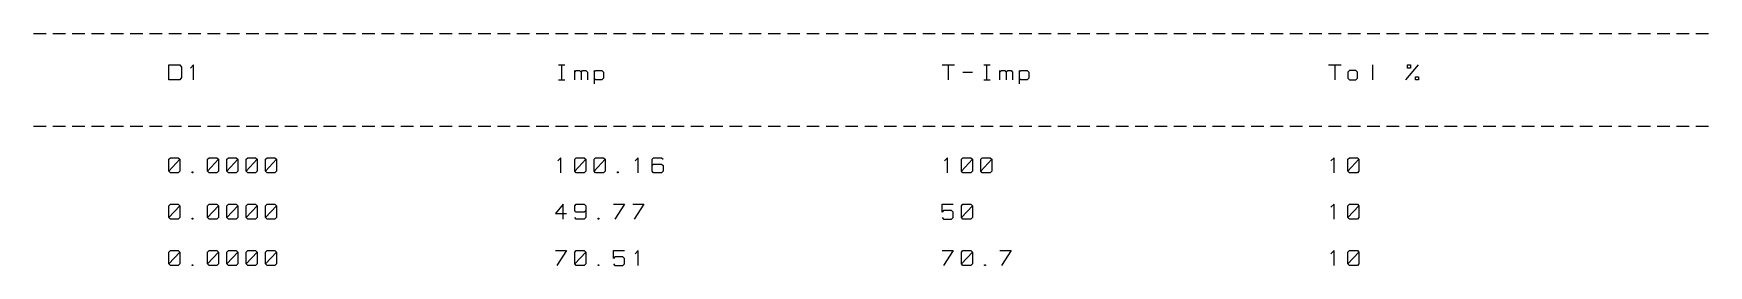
# Model space of a CAD drawing. Extents: x 0 to 291, y 0 to 144.
# Drawn here: x 219.1 to 291.3, y 0.2 to 10.2 of the extents above; entities that cross this region are included whole.
import ezdxf

# ---------------------------------------------------------------- set-up
doc = ezdxf.new("R2010")
doc.units = 0

msp = doc.modelspace()

# ---------------------------------------------------------------- linework, layer by layer
at = {"layer": 'StackupLayer'}
for p, q in [((219.079, 10.17), (219.623, 10.17)), ((219.912, 10.17), (220.456, 10.17)), ((220.745, 10.17), (221.289, 10.17)), ((221.578, 10.17), (222.122, 10.17)), ((222.411, 10.17), (222.955, 10.17)), ((223.244, 10.17), (223.788, 10.17)), ((224.077, 10.17), (224.621, 10.17)), ((224.91, 10.17), (225.454, 10.17)), ((225.743, 10.17), (226.287, 10.17)), ((226.576, 10.17), (227.12, 10.17)), ((227.409, 10.17), (227.953, 10.17)), ((228.242, 10.17), (228.786, 10.17)), ((229.075, 10.17), (229.619, 10.17)), ((229.908, 10.17), (230.452, 10.17)), ((230.741, 10.17), (231.285, 10.17)), ((231.574, 10.17), (232.118, 10.17)), ((232.407, 10.17), (232.951, 10.17)), ((233.24, 10.17), (233.784, 10.17)), ((234.073, 10.17), (234.617, 10.17)), ((234.906, 10.17), (235.45, 10.17)), ((235.739, 10.17), (236.283, 10.17)), ((236.572, 10.17), (237.116, 10.17)), ((237.405, 10.17), (237.949, 10.17)), ((238.238, 10.17), (238.782, 10.17)), ((239.071, 10.17), (239.615, 10.17)), ((239.904, 10.17), (240.448, 10.17)), ((240.737, 10.17), (241.281, 10.17)), ((241.57, 10.17), (242.114, 10.17)), ((242.403, 10.17), (242.947, 10.17)), ((243.236, 10.17), (243.78, 10.17)), ((244.069, 10.17), (244.613, 10.17)), ((244.902, 10.17), (245.446, 10.17)), ((245.735, 10.17), (246.279, 10.17)), ((246.568, 10.17), (247.112, 10.17)), ((247.401, 10.17), (247.945, 10.17)), ((248.234, 10.17), (248.778, 10.17)), ((249.067, 10.17), (249.611, 10.17)), ((249.9, 10.17), (250.444, 10.17)), ((250.733, 10.17), (251.277, 10.17)), ((251.566, 10.17), (252.11, 10.17)), ((252.399, 10.17), (252.943, 10.17)), ((253.232, 10.17), (253.776, 10.17)), ((254.065, 10.17), (254.609, 10.17)), ((254.898, 10.17), (255.442, 10.17)), ((255.731, 10.17), (256.275, 10.17)), ((256.564, 10.17), (257.108, 10.17)), ((257.397, 10.17), (257.941, 10.17)), ((258.23, 10.17), (258.774, 10.17)), ((259.063, 10.17), (259.607, 10.17)), ((259.896, 10.17), (260.44, 10.17)), ((260.729, 10.17), (261.273, 10.17)), ((261.562, 10.17), (262.106, 10.17)), ((262.395, 10.17), (262.939, 10.17)), ((263.228, 10.17), (263.772, 10.17)), ((264.061, 10.17), (264.605, 10.17)), ((264.894, 10.17), (265.438, 10.17)), ((265.727, 10.17), (266.271, 10.17)), ((266.56, 10.17), (267.104, 10.17)), ((267.393, 10.17), (267.937, 10.17)), ((268.226, 10.17), (268.77, 10.17)), ((269.059, 10.17), (269.603, 10.17)), ((269.892, 10.17), (270.436, 10.17)), ((270.725, 10.17), (271.269, 10.17)), ((271.558, 10.17), (272.102, 10.17)), ((272.391, 10.17), (272.935, 10.17)), ((273.224, 10.17), (273.768, 10.17)), ((274.057, 10.17), (274.601, 10.17)), ((274.89, 10.17), (275.434, 10.17)), ((275.723, 10.17), (276.267, 10.17)), ((276.556, 10.17), (277.1, 10.17)), ((277.389, 10.17), (277.933, 10.17)), ((278.222, 10.17), (278.766, 10.17)), ((279.055, 10.17), (279.599, 10.17)), ((279.888, 10.17), (280.432, 10.17)), ((280.721, 10.17), (281.265, 10.17)), ((281.554, 10.17), (282.098, 10.17)), ((282.387, 10.17), (282.931, 10.17)), ((283.22, 10.17), (283.764, 10.17)), ((284.053, 10.17), (284.597, 10.17)), ((284.886, 10.17), (285.43, 10.17)), ((285.719, 10.17), (286.263, 10.17)), ((286.552, 10.17), (287.096, 10.17)), ((287.385, 10.17), (287.929, 10.17)), ((288.218, 10.17), (288.762, 10.17)), ((289.051, 10.17), (289.595, 10.17)), ((289.884, 10.17), (290.428, 10.17)), ((290.717, 10.17), (291.261, 10.17)), ((224.91, 8.17), (224.91, 8.816)), ((224.91, 8.816), (225.386, 8.816)), ((225.386, 8.816), (225.454, 8.714)), ((225.454, 8.714), (225.454, 8.272)), ((225.981, 8.816), (225.845, 8.68)), ((225.981, 8.17), (225.981, 8.816)), ((241.706, 8.816), (241.978, 8.816)), ((241.842, 8.17), (241.842, 8.816)), ((258.23, 8.816), (258.774, 8.816)), ((258.502, 8.816), (258.502, 8.17)), ((260.032, 8.816), (260.304, 8.816)), ((260.168, 8.17), (260.168, 8.816)), ((274.89, 8.816), (275.434, 8.816)), ((275.162, 8.816), (275.162, 8.17)), ((276.794, 8.17), (276.794, 8.816)), ((278.222, 8.17), (278.766, 8.816)), ((278.29, 8.816), (278.426, 8.816)), ((278.29, 8.68), (278.29, 8.816)), ((278.426, 8.68), (278.29, 8.68)), ((278.426, 8.816), (278.426, 8.68)), ((225.386, 8.17), (224.91, 8.17)), ((225.454, 8.272), (225.386, 8.17)), ((241.706, 8.17), (241.978, 8.17)), ((242.403, 8.17), (242.403, 8.578)), ((242.403, 8.51), (242.471, 8.578)), ((242.471, 8.578), (242.607, 8.578)), ((242.607, 8.578), (242.675, 8.51)), ((242.675, 8.51), (242.743, 8.578)), ((242.675, 8.51), (242.675, 8.17)), ((242.743, 8.578), (242.879, 8.578)), ((242.879, 8.578), (242.947, 8.51)), ((242.947, 8.51), (242.947, 8.17)), ((243.236, 8.578), (243.236, 8)), ((243.236, 8.51), (243.304, 8.578)), ((243.304, 8.17), (243.236, 8.238)), ((243.304, 8.578), (243.576, 8.578)), ((243.576, 8.17), (243.304, 8.17)), ((243.576, 8.578), (243.644, 8.51)), ((243.644, 8.238), (243.576, 8.17)), ((243.644, 8.51), (243.644, 8.238)), ((259.131, 8.51), (259.539, 8.51)), ((260.032, 8.17), (260.304, 8.17)), ((260.729, 8.17), (260.729, 8.578)), ((260.729, 8.51), (260.797, 8.578)), ((260.797, 8.578), (260.933, 8.578)), ((260.933, 8.578), (261.001, 8.51)), ((261.001, 8.51), (261.069, 8.578)), ((261.001, 8.51), (261.001, 8.17)), ((261.069, 8.578), (261.205, 8.578)), ((261.205, 8.578), (261.273, 8.51)), ((261.273, 8.51), (261.273, 8.17)), ((261.562, 8.578), (261.562, 8)), ((261.562, 8.51), (261.63, 8.578)), ((261.63, 8.17), (261.562, 8.238)), ((261.63, 8.578), (261.902, 8.578)), ((261.902, 8.17), (261.63, 8.17)), ((261.902, 8.578), (261.97, 8.51)), ((261.97, 8.238), (261.902, 8.17)), ((261.97, 8.51), (261.97, 8.238)), ((275.791, 8.578), (275.723, 8.51)), ((275.723, 8.51), (275.723, 8.238)), ((275.723, 8.238), (275.791, 8.17)), ((276.063, 8.578), (275.791, 8.578)), ((275.791, 8.17), (276.063, 8.17)), ((276.131, 8.51), (276.063, 8.578)), ((276.063, 8.17), (276.131, 8.238)), ((276.131, 8.238), (276.131, 8.51)), ((278.63, 8.17), (278.63, 8.306)), ((278.63, 8.306), (278.766, 8.306)), ((278.766, 8.17), (278.63, 8.17)), ((278.766, 8.306), (278.766, 8.17)), ((219.079, 6.17), (219.623, 6.17)), ((219.912, 6.17), (220.456, 6.17)), ((220.745, 6.17), (221.289, 6.17)), ((221.578, 6.17), (222.122, 6.17)), ((222.411, 6.17), (222.955, 6.17)), ((223.244, 6.17), (223.788, 6.17)), ((224.077, 6.17), (224.621, 6.17)), ((224.91, 6.17), (225.454, 6.17)), ((225.743, 6.17), (226.287, 6.17)), ((226.576, 6.17), (227.12, 6.17)), ((227.409, 6.17), (227.953, 6.17)), ((228.242, 6.17), (228.786, 6.17)), ((229.075, 6.17), (229.619, 6.17)), ((229.908, 6.17), (230.452, 6.17)), ((230.741, 6.17), (231.285, 6.17)), ((231.574, 6.17), (232.118, 6.17)), ((232.407, 6.17), (232.951, 6.17)), ((233.24, 6.17), (233.784, 6.17)), ((234.073, 6.17), (234.617, 6.17)), ((234.906, 6.17), (235.45, 6.17)), ((235.739, 6.17), (236.283, 6.17)), ((236.572, 6.17), (237.116, 6.17)), ((237.405, 6.17), (237.949, 6.17)), ((238.238, 6.17), (238.782, 6.17)), ((239.071, 6.17), (239.615, 6.17)), ((239.904, 6.17), (240.448, 6.17)), ((240.737, 6.17), (241.281, 6.17)), ((241.57, 6.17), (242.114, 6.17)), ((242.403, 6.17), (242.947, 6.17)), ((243.236, 6.17), (243.78, 6.17)), ((244.069, 6.17), (244.613, 6.17)), ((244.902, 6.17), (245.446, 6.17)), ((245.735, 6.17), (246.279, 6.17)), ((246.568, 6.17), (247.112, 6.17)), ((247.401, 6.17), (247.945, 6.17)), ((248.234, 6.17), (248.778, 6.17)), ((249.067, 6.17), (249.611, 6.17)), ((249.9, 6.17), (250.444, 6.17)), ((250.733, 6.17), (251.277, 6.17)), ((251.566, 6.17), (252.11, 6.17)), ((252.399, 6.17), (252.943, 6.17)), ((253.232, 6.17), (253.776, 6.17)), ((254.065, 6.17), (254.609, 6.17)), ((254.898, 6.17), (255.442, 6.17)), ((255.731, 6.17), (256.275, 6.17)), ((256.564, 6.17), (257.108, 6.17)), ((257.397, 6.17), (257.941, 6.17)), ((258.23, 6.17), (258.774, 6.17)), ((259.063, 6.17), (259.607, 6.17)), ((259.896, 6.17), (260.44, 6.17)), ((260.729, 6.17), (261.273, 6.17)), ((261.562, 6.17), (262.106, 6.17)), ((262.395, 6.17), (262.939, 6.17)), ((263.228, 6.17), (263.772, 6.17)), ((264.061, 6.17), (264.605, 6.17)), ((264.894, 6.17), (265.438, 6.17)), ((265.727, 6.17), (266.271, 6.17)), ((266.56, 6.17), (267.104, 6.17)), ((267.393, 6.17), (267.937, 6.17)), ((268.226, 6.17), (268.77, 6.17)), ((269.059, 6.17), (269.603, 6.17)), ((269.892, 6.17), (270.436, 6.17)), ((270.725, 6.17), (271.269, 6.17)), ((271.558, 6.17), (272.102, 6.17)), ((272.391, 6.17), (272.935, 6.17)), ((273.224, 6.17), (273.768, 6.17)), ((274.057, 6.17), (274.601, 6.17)), ((274.89, 6.17), (275.434, 6.17)), ((275.723, 6.17), (276.267, 6.17)), ((276.556, 6.17), (277.1, 6.17)), ((277.389, 6.17), (277.933, 6.17)), ((278.222, 6.17), (278.766, 6.17)), ((279.055, 6.17), (279.599, 6.17)), ((279.888, 6.17), (280.432, 6.17)), ((280.721, 6.17), (281.265, 6.17)), ((281.554, 6.17), (282.098, 6.17)), ((282.387, 6.17), (282.931, 6.17)), ((283.22, 6.17), (283.764, 6.17)), ((284.053, 6.17), (284.597, 6.17)), ((284.886, 6.17), (285.43, 6.17)), ((285.719, 6.17), (286.263, 6.17)), ((286.552, 6.17), (287.096, 6.17)), ((287.385, 6.17), (287.929, 6.17)), ((288.218, 6.17), (288.762, 6.17)), ((289.051, 6.17), (289.595, 6.17)), ((289.884, 6.17), (290.428, 6.17)), ((290.717, 6.17), (291.261, 6.17)), ((224.91, 4.748), (224.978, 4.816)), ((224.91, 4.238), (224.91, 4.748)), ((224.91, 4.238), (225.386, 4.748)), ((224.978, 4.816), (225.318, 4.816)), ((225.318, 4.816), (225.386, 4.748)), ((225.386, 4.748), (225.386, 4.238)), ((226.576, 4.748), (226.644, 4.816)), ((226.576, 4.238), (226.576, 4.748)), ((226.576, 4.238), (227.052, 4.748)), ((226.644, 4.816), (226.984, 4.816)), ((226.984, 4.816), (227.052, 4.748)), ((227.052, 4.748), (227.052, 4.238)), ((227.409, 4.748), (227.477, 4.816)), ((227.409, 4.238), (227.409, 4.748)), ((227.409, 4.238), (227.885, 4.748)), ((227.477, 4.816), (227.817, 4.816)), ((227.817, 4.816), (227.885, 4.748)), ((227.885, 4.748), (227.885, 4.238)), ((228.242, 4.748), (228.31, 4.816)), ((228.242, 4.238), (228.242, 4.748)), ((228.242, 4.238), (228.718, 4.748)), ((228.31, 4.816), (228.65, 4.816)), ((228.65, 4.816), (228.718, 4.748)), ((228.718, 4.748), (228.718, 4.238)), ((229.075, 4.748), (229.143, 4.816)), ((229.075, 4.238), (229.075, 4.748)), ((229.075, 4.238), (229.551, 4.748)), ((229.143, 4.816), (229.483, 4.816)), ((229.483, 4.816), (229.551, 4.748)), ((229.551, 4.748), (229.551, 4.238)), ((241.808, 4.816), (241.672, 4.68)), ((241.808, 4.17), (241.808, 4.816)), ((242.403, 4.748), (242.471, 4.816)), ((242.403, 4.238), (242.403, 4.748)), ((242.403, 4.238), (242.879, 4.748)), ((242.471, 4.816), (242.811, 4.816)), ((242.811, 4.816), (242.879, 4.748)), ((242.879, 4.748), (242.879, 4.238)), ((243.236, 4.748), (243.304, 4.816)), ((243.236, 4.238), (243.236, 4.748)), ((243.236, 4.238), (243.712, 4.748)), ((243.304, 4.816), (243.644, 4.816)), ((243.644, 4.816), (243.712, 4.748)), ((243.712, 4.748), (243.712, 4.238)), ((245.14, 4.816), (245.004, 4.68)), ((245.14, 4.17), (245.14, 4.816)), ((245.735, 4.748), (245.803, 4.816)), ((245.735, 4.238), (245.735, 4.748)), ((245.735, 4.476), (245.803, 4.544)), ((245.803, 4.816), (246.143, 4.816)), ((245.803, 4.544), (246.143, 4.544)), ((246.143, 4.816), (246.211, 4.748)), ((246.143, 4.544), (246.211, 4.476)), ((246.211, 4.476), (246.211, 4.238)), ((258.468, 4.816), (258.332, 4.68)), ((258.468, 4.17), (258.468, 4.816)), ((259.063, 4.748), (259.131, 4.816)), ((259.063, 4.238), (259.063, 4.748)), ((259.063, 4.238), (259.539, 4.748)), ((259.131, 4.816), (259.471, 4.816)), ((259.471, 4.816), (259.539, 4.748)), ((259.539, 4.748), (259.539, 4.238)), ((259.896, 4.748), (259.964, 4.816)), ((259.896, 4.238), (259.896, 4.748)), ((259.896, 4.238), (260.372, 4.748)), ((259.964, 4.816), (260.304, 4.816)), ((260.304, 4.816), (260.372, 4.748)), ((260.372, 4.748), (260.372, 4.238)), ((275.128, 4.816), (274.992, 4.68)), ((275.128, 4.17), (275.128, 4.816)), ((275.723, 4.748), (275.791, 4.816)), ((275.723, 4.238), (275.723, 4.748)), ((275.723, 4.238), (276.199, 4.748)), ((275.791, 4.816), (276.131, 4.816)), ((276.131, 4.816), (276.199, 4.748)), ((276.199, 4.748), (276.199, 4.238)), ((224.978, 4.17), (224.91, 4.238)), ((225.318, 4.17), (224.978, 4.17)), ((225.386, 4.238), (225.318, 4.17)), ((225.913, 4.17), (225.913, 4.204)), ((225.913, 4.204), (225.947, 4.204)), ((225.947, 4.17), (225.913, 4.17)), ((225.947, 4.204), (225.947, 4.17)), ((226.644, 4.17), (226.576, 4.238)), ((226.984, 4.17), (226.644, 4.17)), ((227.052, 4.238), (226.984, 4.17)), ((227.477, 4.17), (227.409, 4.238)), ((227.817, 4.17), (227.477, 4.17)), ((227.885, 4.238), (227.817, 4.17)), ((228.31, 4.17), (228.242, 4.238)), ((228.65, 4.17), (228.31, 4.17)), ((228.718, 4.238), (228.65, 4.17)), ((229.143, 4.17), (229.075, 4.238)), ((229.483, 4.17), (229.143, 4.17)), ((229.551, 4.238), (229.483, 4.17)), ((242.471, 4.17), (242.403, 4.238)), ((242.811, 4.17), (242.471, 4.17)), ((242.879, 4.238), (242.811, 4.17)), ((243.304, 4.17), (243.236, 4.238)), ((243.644, 4.17), (243.304, 4.17)), ((243.712, 4.238), (243.644, 4.17)), ((244.239, 4.17), (244.239, 4.204)), ((244.239, 4.204), (244.273, 4.204)), ((244.273, 4.17), (244.239, 4.17)), ((244.273, 4.204), (244.273, 4.17)), ((245.803, 4.17), (245.735, 4.238)), ((246.143, 4.17), (245.803, 4.17)), ((246.211, 4.238), (246.143, 4.17)), ((259.131, 4.17), (259.063, 4.238)), ((259.471, 4.17), (259.131, 4.17)), ((259.539, 4.238), (259.471, 4.17)), ((259.964, 4.17), (259.896, 4.238)), ((260.304, 4.17), (259.964, 4.17)), ((260.372, 4.238), (260.304, 4.17)), ((275.791, 4.17), (275.723, 4.238)), ((276.131, 4.17), (275.791, 4.17)), ((276.199, 4.238), (276.131, 4.17)), ((224.91, 2.748), (224.978, 2.816)), ((224.91, 2.238), (224.91, 2.748)), ((224.91, 2.238), (225.386, 2.748)), ((224.978, 2.17), (224.91, 2.238)), ((224.978, 2.816), (225.318, 2.816)), ((225.318, 2.17), (224.978, 2.17)), ((225.318, 2.816), (225.386, 2.748)), ((225.386, 2.238), (225.318, 2.17)), ((225.386, 2.748), (225.386, 2.238)), ((225.913, 2.17), (225.913, 2.204)), ((225.913, 2.204), (225.947, 2.204)), ((225.947, 2.17), (225.913, 2.17)), ((225.947, 2.204), (225.947, 2.17)), ((226.576, 2.748), (226.644, 2.816)), ((226.576, 2.238), (226.576, 2.748)), ((226.576, 2.238), (227.052, 2.748)), ((226.644, 2.17), (226.576, 2.238)), ((226.644, 2.816), (226.984, 2.816)), ((226.984, 2.17), (226.644, 2.17)), ((226.984, 2.816), (227.052, 2.748)), ((227.052, 2.238), (226.984, 2.17)), ((227.052, 2.748), (227.052, 2.238)), ((227.409, 2.748), (227.477, 2.816)), ((227.409, 2.238), (227.409, 2.748)), ((227.409, 2.238), (227.885, 2.748)), ((227.477, 2.17), (227.409, 2.238)), ((227.477, 2.816), (227.817, 2.816)), ((227.817, 2.17), (227.477, 2.17)), ((227.817, 2.816), (227.885, 2.748)), ((227.885, 2.238), (227.817, 2.17)), ((227.885, 2.748), (227.885, 2.238)), ((228.242, 2.748), (228.31, 2.816)), ((228.242, 2.238), (228.242, 2.748)), ((228.242, 2.238), (228.718, 2.748)), ((228.31, 2.17), (228.242, 2.238)), ((228.31, 2.816), (228.65, 2.816)), ((228.65, 2.17), (228.31, 2.17)), ((228.65, 2.816), (228.718, 2.748)), ((228.718, 2.238), (228.65, 2.17)), ((228.718, 2.748), (228.718, 2.238)), ((229.075, 2.748), (229.143, 2.816)), ((229.075, 2.238), (229.075, 2.748)), ((229.075, 2.238), (229.551, 2.748)), ((229.143, 2.17), (229.075, 2.238)), ((229.143, 2.816), (229.483, 2.816)), ((229.483, 2.17), (229.143, 2.17)), ((229.483, 2.816), (229.551, 2.748)), ((229.551, 2.238), (229.483, 2.17)), ((229.551, 2.748), (229.551, 2.238)), ((241.91, 2.816), (241.57, 2.408)), ((241.57, 2.408), (242.046, 2.408)), ((241.91, 2.17), (241.91, 2.816)), ((242.403, 2.748), (242.471, 2.816)), ((242.403, 2.544), (242.403, 2.748)), ((242.437, 2.476), (242.403, 2.544)), ((242.471, 2.17), (242.403, 2.238)), ((242.811, 2.476), (242.437, 2.476)), ((242.471, 2.816), (242.811, 2.816)), ((242.811, 2.17), (242.471, 2.17)), ((242.811, 2.816), (242.879, 2.748)), ((242.879, 2.544), (242.811, 2.476)), ((242.879, 2.238), (242.811, 2.17)), ((242.879, 2.748), (242.879, 2.238)), ((243.406, 2.17), (243.406, 2.204)), ((243.406, 2.204), (243.44, 2.204)), ((243.44, 2.17), (243.406, 2.17)), ((243.44, 2.204), (243.44, 2.17)), ((244.069, 2.816), (244.545, 2.816)), ((244.545, 2.816), (244.137, 2.17)), ((244.902, 2.816), (245.378, 2.816)), ((245.378, 2.816), (244.97, 2.17)), ((258.23, 2.476), (258.23, 2.816)), ((258.23, 2.816), (258.706, 2.816)), ((258.298, 2.544), (258.23, 2.476)), ((258.23, 2.238), (258.298, 2.17)), ((258.638, 2.544), (258.298, 2.544)), ((258.298, 2.17), (258.638, 2.17)), ((258.706, 2.476), (258.638, 2.544)), ((258.638, 2.17), (258.706, 2.238)), ((258.706, 2.238), (258.706, 2.476)), ((259.063, 2.748), (259.131, 2.816)), ((259.063, 2.238), (259.063, 2.748)), ((259.063, 2.238), (259.539, 2.748)), ((259.131, 2.17), (259.063, 2.238)), ((259.131, 2.816), (259.471, 2.816)), ((259.471, 2.17), (259.131, 2.17)), ((259.471, 2.816), (259.539, 2.748)), ((259.539, 2.238), (259.471, 2.17)), ((259.539, 2.748), (259.539, 2.238)), ((275.128, 2.816), (274.992, 2.68)), ((275.128, 2.17), (275.128, 2.816)), ((275.723, 2.748), (275.791, 2.816)), ((275.723, 2.238), (275.723, 2.748)), ((275.723, 2.238), (276.199, 2.748)), ((275.791, 2.17), (275.723, 2.238)), ((275.791, 2.816), (276.131, 2.816)), ((276.131, 2.17), (275.791, 2.17)), ((276.131, 2.816), (276.199, 2.748)), ((276.199, 2.238), (276.131, 2.17)), ((276.199, 2.748), (276.199, 2.238)), ((224.91, 0.748), (224.978, 0.816)), ((224.91, 0.238), (224.91, 0.748)), ((224.91, 0.238), (225.386, 0.748)), ((224.978, 0.816), (225.318, 0.816)), ((225.318, 0.816), (225.386, 0.748)), ((225.386, 0.748), (225.386, 0.238)), ((226.576, 0.748), (226.644, 0.816)), ((226.576, 0.238), (226.576, 0.748)), ((226.576, 0.238), (227.052, 0.748)), ((226.644, 0.816), (226.984, 0.816)), ((226.984, 0.816), (227.052, 0.748)), ((227.052, 0.748), (227.052, 0.238)), ((227.409, 0.748), (227.477, 0.816)), ((227.409, 0.238), (227.409, 0.748)), ((227.409, 0.238), (227.885, 0.748)), ((227.477, 0.816), (227.817, 0.816)), ((227.817, 0.816), (227.885, 0.748)), ((227.885, 0.748), (227.885, 0.238)), ((228.242, 0.748), (228.31, 0.816)), ((228.242, 0.238), (228.242, 0.748)), ((228.242, 0.238), (228.718, 0.748)), ((228.31, 0.816), (228.65, 0.816)), ((228.65, 0.816), (228.718, 0.748)), ((228.718, 0.748), (228.718, 0.238)), ((229.075, 0.748), (229.143, 0.816)), ((229.075, 0.238), (229.075, 0.748)), ((229.075, 0.238), (229.551, 0.748)), ((229.143, 0.816), (229.483, 0.816)), ((229.483, 0.816), (229.551, 0.748)), ((229.551, 0.748), (229.551, 0.238)), ((241.57, 0.816), (242.046, 0.816)), ((242.046, 0.816), (241.638, 0.17)), ((242.403, 0.748), (242.471, 0.816)), ((242.403, 0.238), (242.403, 0.748)), ((242.403, 0.238), (242.879, 0.748)), ((242.471, 0.816), (242.811, 0.816)), ((242.811, 0.816), (242.879, 0.748)), ((242.879, 0.748), (242.879, 0.238)), ((244.069, 0.476), (244.069, 0.816)), ((244.069, 0.816), (244.545, 0.816)), ((245.14, 0.816), (245.004, 0.68)), ((245.14, 0.17), (245.14, 0.816)), ((258.23, 0.816), (258.706, 0.816)), ((258.706, 0.816), (258.298, 0.17)), ((259.063, 0.748), (259.131, 0.816)), ((259.063, 0.238), (259.063, 0.748)), ((259.063, 0.238), (259.539, 0.748)), ((259.131, 0.816), (259.471, 0.816)), ((259.471, 0.816), (259.539, 0.748)), ((259.539, 0.748), (259.539, 0.238)), ((260.729, 0.816), (261.205, 0.816)), ((261.205, 0.816), (260.797, 0.17)), ((275.128, 0.816), (274.992, 0.68)), ((275.128, 0.17), (275.128, 0.816)), ((275.723, 0.748), (275.791, 0.816)), ((275.723, 0.238), (275.723, 0.748)), ((275.723, 0.238), (276.199, 0.748)), ((275.791, 0.816), (276.131, 0.816)), ((276.131, 0.816), (276.199, 0.748)), ((276.199, 0.748), (276.199, 0.238)), ((224.978, 0.17), (224.91, 0.238)), ((225.318, 0.17), (224.978, 0.17)), ((225.386, 0.238), (225.318, 0.17)), ((225.913, 0.17), (225.913, 0.204)), ((225.913, 0.204), (225.947, 0.204)), ((225.947, 0.17), (225.913, 0.17)), ((225.947, 0.204), (225.947, 0.17)), ((226.644, 0.17), (226.576, 0.238)), ((226.984, 0.17), (226.644, 0.17)), ((227.052, 0.238), (226.984, 0.17)), ((227.477, 0.17), (227.409, 0.238)), ((227.817, 0.17), (227.477, 0.17)), ((227.885, 0.238), (227.817, 0.17)), ((228.31, 0.17), (228.242, 0.238)), ((228.65, 0.17), (228.31, 0.17)), ((228.718, 0.238), (228.65, 0.17)), ((229.143, 0.17), (229.075, 0.238)), ((229.483, 0.17), (229.143, 0.17)), ((229.551, 0.238), (229.483, 0.17)), ((242.471, 0.17), (242.403, 0.238)), ((242.811, 0.17), (242.471, 0.17)), ((242.879, 0.238), (242.811, 0.17)), ((243.406, 0.17), (243.406, 0.204)), ((243.406, 0.204), (243.44, 0.204)), ((243.44, 0.17), (243.406, 0.17)), ((243.44, 0.204), (243.44, 0.17)), ((244.137, 0.544), (244.069, 0.476)), ((244.069, 0.238), (244.137, 0.17)), ((244.477, 0.544), (244.137, 0.544)), ((244.137, 0.17), (244.477, 0.17)), ((244.545, 0.476), (244.477, 0.544)), ((244.477, 0.17), (244.545, 0.238)), ((244.545, 0.238), (244.545, 0.476)), ((259.131, 0.17), (259.063, 0.238)), ((259.471, 0.17), (259.131, 0.17)), ((259.539, 0.238), (259.471, 0.17)), ((260.066, 0.17), (260.066, 0.204)), ((260.066, 0.204), (260.1, 0.204)), ((260.1, 0.17), (260.066, 0.17)), ((260.1, 0.204), (260.1, 0.17)), ((275.791, 0.17), (275.723, 0.238)), ((276.131, 0.17), (275.791, 0.17)), ((276.199, 0.238), (276.131, 0.17))]:
    msp.add_line(p, q, dxfattribs=at)

doc.saveas('drawing.dxf')
